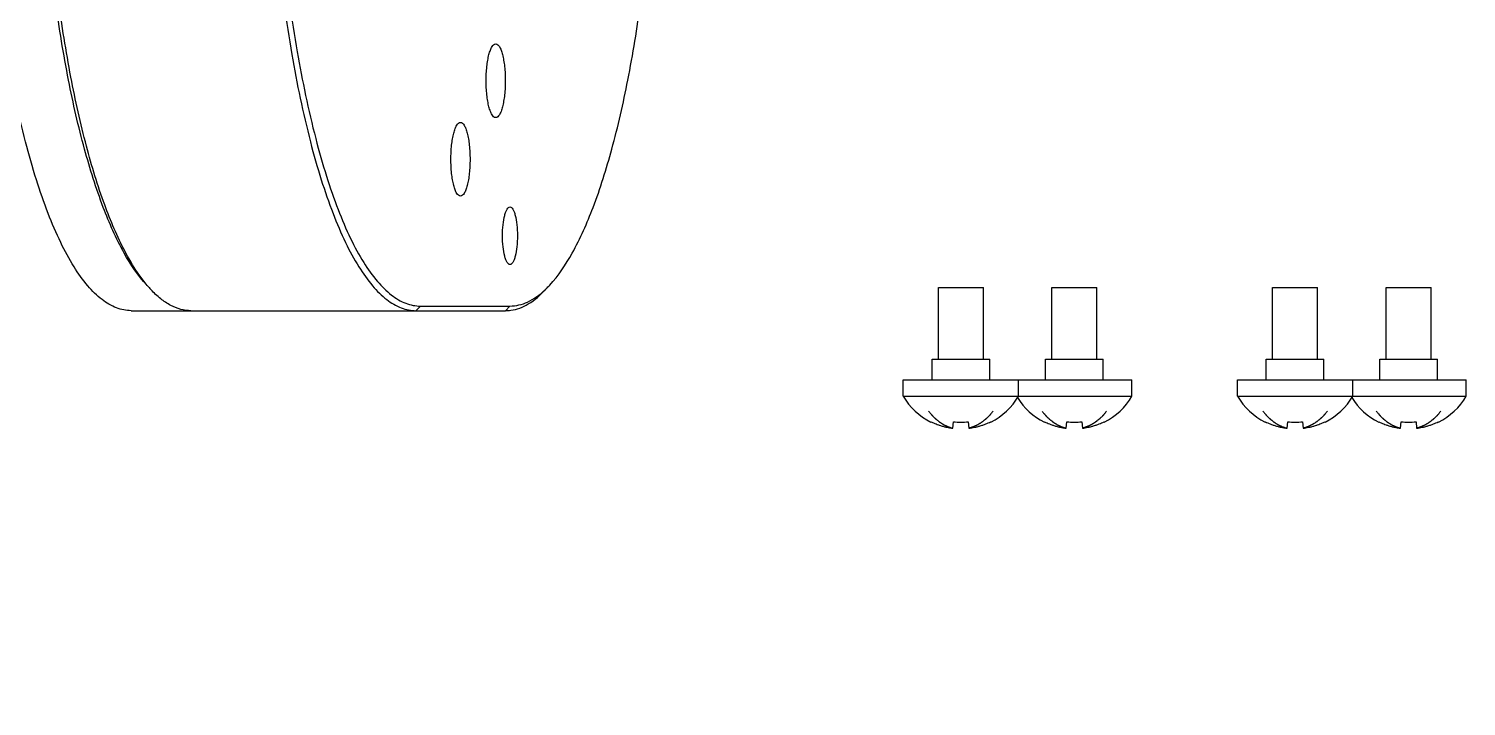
# Model space of a CAD drawing. Header units: millimetres. Extents: x 0 to 841, y 0 to 594.
# Drawn here: x 340.59 to 371.75, y 210.98 to 225.67 of the extents above; entities that cross this region are included whole.
import ezdxf

# ---------------------------------------------------------------- set-up
doc = ezdxf.new("R2010")
doc.units = ezdxf.units.MM
doc.header["$LTSCALE"] = 46.255
doc.layers.get('0').update_dxf_attribs({"linetype": 'CONTINUOUS'})
doc.layers.add('AXIS', color=7, linetype='CONTINUOUS')
doc.layers.add('COSMETIC', color=7, linetype='CONTINUOUS')
doc.styles.get("Standard").update_dxf_attribs({"font": 'txt', "width": 0.85})
doc.dimstyles.get("Standard").update_dxf_attribs({"dimtxt": 3.5, "dimasz": 3.5, "dimexe": 1.5, "dimexo": 1, "dimtad": 1, "dimtxsty": 'STANDARD', "dimcen": 0.09, "dimadec": 0, "dimazin": 0, "dimtol": 1, "dimtp": 0.01, "dimtm": 0.01, "dimtfac": 1, "dimtofl": 0, "dimtmove": 0, "dimatfit": 3, "dimfxl": 1, "dimtolj": 1, "dimarcsym": 0})

msp = doc.modelspace()

# ---------------------------------------------------------------- linework, layer by layer
at = {"color": 7, "linetype": 'CONTINUOUS'}
for p, q in [((360.31, 220.055), (361.285, 220.055)), ((360.31, 218.505), (360.31, 220.055)), ((361.285, 218.505), (361.285, 220.055)), ((362.769, 220.055), (363.744, 220.055)), ((362.769, 218.505), (362.769, 220.055)), ((363.744, 218.505), (363.744, 220.055)), ((367.554, 220.055), (368.529, 220.055)), ((367.554, 218.505), (367.554, 220.055)), ((368.529, 218.505), (368.529, 220.055)), ((370.013, 220.055), (370.988, 220.055)), ((370.013, 218.505), (370.013, 220.055)), ((370.988, 218.505), (370.988, 220.055)), ((349.083, 219.655), (348.987, 219.555)), ((349.083, 219.655), (351.025, 219.655)), ((351.025, 219.655), (350.928, 219.555)), ((344.109, 219.555), (350.928, 219.555)), ((360.172, 218.505), (361.422, 218.505)), ((360.172, 218.055), (360.172, 218.505)), ((361.422, 218.055), (361.422, 218.505)), ((362.631, 218.505), (363.881, 218.505)), ((362.631, 218.055), (362.631, 218.505)), ((363.881, 218.055), (363.881, 218.505)), ((367.417, 218.505), (368.667, 218.505)), ((367.417, 218.055), (367.417, 218.505)), ((368.667, 218.055), (368.667, 218.505)), ((369.876, 218.505), (371.126, 218.505)), ((369.876, 218.055), (369.876, 218.505)), ((371.126, 218.055), (371.126, 218.505)), ((359.547, 218.055), (364.506, 218.055)), ((359.547, 217.705), (359.547, 218.055)), ((362.047, 217.705), (362.047, 218.055)), ((364.506, 217.705), (364.506, 218.055)), ((366.792, 218.055), (371.751, 218.055)), ((366.792, 217.705), (366.792, 218.055)), ((369.292, 217.705), (369.292, 218.055)), ((371.751, 217.705), (371.751, 218.055)), ((359.547, 217.705), (364.506, 217.705)), ((366.792, 217.705), (371.751, 217.705)), ((360.151, 217.139), (360.154, 217.147)), ((360.623, 217.007), (360.637, 217.147)), ((360.958, 217.147), (360.972, 217.007)), ((361.441, 217.147), (361.444, 217.139)), ((362.61, 217.139), (362.613, 217.147)), ((363.081, 217.007), (363.095, 217.147)), ((363.417, 217.147), (363.431, 217.007)), ((363.899, 217.147), (363.903, 217.139)), ((367.395, 217.139), (367.399, 217.147)), ((367.867, 217.007), (367.881, 217.147)), ((368.203, 217.147), (368.217, 217.007)), ((368.685, 217.147), (368.688, 217.139)), ((369.854, 217.139), (369.858, 217.147)), ((370.326, 217.007), (370.34, 217.147)), ((370.662, 217.147), (370.675, 217.007)), ((371.144, 217.147), (371.147, 217.139))]:
    msp.add_line(p, q, dxfattribs=at)
for centre, radius, start, end in [((345.098, 221.737), 2.534, 220.2279, 222.9101), ((350.928, 220.4), 0.845, 270.0238, 277.8487), ((360.797, 218.432), 1.446, 210.1885, 243.3608), ((360.797, 218.432), 1.446, 296.6392, 329.8115), ((363.256, 218.432), 1.446, 211.6589, 243.3608), ((363.256, 218.432), 1.446, 296.6392, 329.8115), ((368.042, 218.432), 1.446, 210.1885, 243.3608), ((368.042, 218.432), 1.446, 296.6392, 329.8115), ((370.501, 218.432), 1.446, 211.6589, 243.3608), ((370.501, 218.432), 1.446, 296.6392, 329.8115), ((360.797, 218.447), 1.45, 243.6981, 248.2459), ((360.797, 218.447), 1.45, 248.246, 250.4228), ((360.797, 218.448), 1.451, 250.4229, 251.5332), ((360.797, 218.448), 1.451, 251.5333, 254.4592), ((360.797, 218.448), 1.452, 254.4592, 255.9343), ((360.797, 218.449), 1.452, 255.9344, 257.1503), ((360.797, 218.449), 1.452, 257.1503, 258.3933), ((360.797, 218.449), 1.452, 258.3934, 259.7704), ((360.797, 218.449), 1.452, 259.7703, 260.7531), ((360.797, 218.45), 1.453, 260.7532, 263.0911), ((360.797, 218.691), 1.552, 264.0518, 275.9482), ((360.797, 218.45), 1.453, 276.909, 279.2467), ((360.798, 218.449), 1.452, 279.2469, 281.6066), ((360.798, 218.449), 1.452, 281.6067, 282.8497), ((360.798, 218.449), 1.452, 282.8497, 284.0656), ((360.798, 218.448), 1.452, 284.0657, 285.5408), ((360.798, 218.448), 1.451, 285.5408, 286.6998), ((360.798, 218.448), 1.451, 286.6999, 288.4668), ((360.798, 218.448), 1.451, 288.4668, 289.5771), ((360.798, 218.447), 1.45, 289.5772, 291.754), ((360.798, 218.447), 1.45, 291.7541, 296.3019), ((363.255, 218.447), 1.45, 243.6981, 248.2459), ((363.256, 218.447), 1.45, 248.246, 250.4228), ((363.256, 218.448), 1.451, 250.4229, 251.5332), ((363.256, 218.448), 1.451, 251.5333, 254.4592), ((363.256, 218.448), 1.452, 254.4592, 255.9343), ((363.256, 218.449), 1.452, 255.9344, 257.1503), ((363.256, 218.449), 1.452, 257.1503, 258.3933), ((363.256, 218.449), 1.452, 258.3934, 259.7704), ((363.256, 218.449), 1.452, 259.7703, 260.7531), ((363.256, 218.45), 1.453, 260.7532, 263.0911), ((363.256, 218.691), 1.552, 264.0518, 275.9482), ((363.256, 218.45), 1.453, 276.909, 279.2467), ((363.256, 218.449), 1.452, 279.2469, 281.6066), ((363.256, 218.449), 1.452, 281.6067, 282.8497), ((363.256, 218.449), 1.452, 282.8497, 284.0656), ((363.256, 218.448), 1.452, 284.0657, 285.5408), ((363.257, 218.448), 1.451, 285.5408, 286.6998), ((363.257, 218.448), 1.451, 286.6999, 288.4668), ((363.257, 218.448), 1.451, 288.4668, 289.5771), ((363.257, 218.447), 1.45, 289.5772, 291.754), ((363.257, 218.447), 1.45, 291.7541, 296.3019), ((368.041, 218.447), 1.45, 243.6981, 248.2459), ((368.041, 218.447), 1.45, 248.246, 250.4228), ((368.041, 218.448), 1.451, 250.4229, 251.5332), ((368.042, 218.448), 1.451, 251.5333, 254.4592), ((368.042, 218.448), 1.452, 254.4592, 255.9343), ((368.042, 218.449), 1.452, 255.9344, 257.1503), ((368.042, 218.449), 1.452, 257.1503, 258.3933), ((368.042, 218.449), 1.452, 258.3934, 259.7704), ((368.042, 218.449), 1.452, 259.7703, 260.7531), ((368.042, 218.45), 1.453, 260.7532, 263.0911), ((368.042, 218.691), 1.552, 264.0518, 275.9482), ((368.042, 218.45), 1.453, 276.909, 279.2467), ((368.042, 218.449), 1.452, 279.2469, 281.6066), ((368.042, 218.449), 1.452, 281.6067, 282.8497), ((368.042, 218.449), 1.452, 282.8497, 284.0656), ((368.042, 218.448), 1.452, 284.0657, 285.5408), ((368.042, 218.448), 1.451, 285.5408, 286.6998), ((368.042, 218.448), 1.451, 286.6999, 288.4668), ((368.042, 218.448), 1.451, 288.4668, 289.5771), ((368.043, 218.447), 1.45, 289.5772, 291.754), ((368.043, 218.447), 1.45, 291.7541, 296.3019), ((370.5, 218.447), 1.45, 243.6981, 248.2459), ((370.5, 218.447), 1.45, 248.246, 250.4228), ((370.5, 218.448), 1.451, 250.4229, 251.5332), ((370.5, 218.448), 1.451, 251.5333, 254.4592), ((370.5, 218.448), 1.452, 254.4592, 255.9343), ((370.501, 218.449), 1.452, 255.9344, 257.1503), ((370.501, 218.449), 1.452, 257.1503, 258.3933), ((370.501, 218.449), 1.452, 258.3934, 259.7704), ((370.501, 218.449), 1.452, 259.7703, 260.7531), ((370.501, 218.45), 1.453, 260.7532, 263.0911), ((370.501, 218.691), 1.552, 264.0518, 275.9482), ((370.501, 218.45), 1.453, 276.909, 279.2467), ((370.501, 218.449), 1.452, 279.2469, 281.6066), ((370.501, 218.449), 1.452, 281.6067, 282.8497), ((370.501, 218.449), 1.452, 282.8497, 284.0656), ((370.501, 218.448), 1.452, 284.0657, 285.5408), ((370.501, 218.448), 1.451, 285.5408, 286.6998), ((370.501, 218.448), 1.451, 286.6999, 288.4668), ((370.501, 218.448), 1.451, 288.4668, 289.5771), ((370.501, 218.447), 1.45, 289.5772, 291.754), ((370.502, 218.447), 1.45, 291.7541, 296.3019)]:
    msp.add_arc(centre, radius, start, end, dxfattribs=at)
for points, knots in [([(348.987, 244.555), (348.879, 244.555), (348.65, 244.508), (348.328, 244.314), (348.02, 244.004), (347.724, 243.584), (347.44, 243.056), (347.171, 242.424), (346.919, 241.694), (346.595, 240.549), (346.26, 238.923), (345.97, 236.784), (345.792, 234.466), (345.731, 232.055), (345.792, 229.644), (345.97, 227.326), (346.26, 225.187), (346.595, 223.561), (346.919, 222.416), (347.171, 221.686), (347.44, 221.054), (347.724, 220.526), (348.02, 220.106), (348.328, 219.796), (348.65, 219.602), (348.879, 219.555), (348.987, 219.555)], [0, 0, 0, 0, 0.011999, 0.025458, 0.041391, 0.060354, 0.082583, 0.108122, 0.136896, 0.168748, 0.240744, 0.321856, 0.409305, 0.5, 0.590695, 0.678144, 0.759256, 0.831252, 0.863104, 0.891878, 0.917418, 0.939646, 0.958609, 0.974542, 0.988001, 1, 1, 1, 1]), ([(349.083, 244.455), (348.977, 244.455), (348.749, 244.409), (348.43, 244.215), (348.124, 243.909), (347.83, 243.492), (347.549, 242.968), (347.282, 242.341), (347.032, 241.617), (346.711, 240.481), (346.378, 238.868), (346.091, 236.746), (345.914, 234.446), (345.854, 232.055), (345.914, 229.664), (346.091, 227.364), (346.378, 225.242), (346.711, 223.629), (347.032, 222.493), (347.282, 221.769), (347.549, 221.142), (347.83, 220.618), (348.124, 220.201), (348.43, 219.895), (348.749, 219.701), (348.977, 219.655), (349.083, 219.655)], [0, 0, 0, 0, 0.011999, 0.025458, 0.041391, 0.060354, 0.082582, 0.108121, 0.136896, 0.168748, 0.240743, 0.321855, 0.409305, 0.5, 0.590695, 0.678144, 0.759257, 0.831252, 0.863104, 0.891879, 0.917418, 0.939646, 0.958609, 0.974542, 0.988001, 1, 1, 1, 1]), ([(343.152, 220.108), (342.96, 220.316), (342.6, 220.862), (342.162, 221.859), (341.768, 223.119), (341.429, 224.609), (341.155, 226.293), (340.881, 228.792), (340.75, 232.055), (340.881, 235.318), (341.155, 237.817), (341.429, 239.501), (341.768, 240.991), (342.162, 242.251), (342.6, 243.248), (342.96, 243.794), (343.152, 244.002)], [0, 0, 0, 0, 0.03441, 0.078554, 0.132223, 0.194526, 0.264151, 0.3395, 0.5, 0.6605, 0.735849, 0.805474, 0.867777, 0.921446, 0.96559, 1, 1, 1, 1]), ([(343.163, 220.101), (342.975, 220.323), (342.625, 220.89), (342.196, 221.91), (341.812, 223.181), (341.482, 224.673), (341.215, 226.349), (340.949, 228.827), (340.822, 232.055), (340.949, 235.283), (341.215, 237.761), (341.482, 239.437), (341.812, 240.929), (342.196, 242.2), (342.625, 243.22), (342.975, 243.787), (343.163, 244.009)], [0, 0, 0, 0, 0.035446, 0.08037, 0.134466, 0.196834, 0.266198, 0.34102, 0.5, 0.65898, 0.733802, 0.803166, 0.865534, 0.91963, 0.964554, 1, 1, 1, 1]), ([(351.885, 220.108), (352.077, 220.316), (352.437, 220.862), (352.875, 221.859), (353.269, 223.119), (353.608, 224.609), (353.882, 226.293), (354.156, 228.792), (354.287, 232.055), (354.156, 235.318), (353.882, 237.817), (353.608, 239.501), (353.269, 240.991), (352.875, 242.251), (352.437, 243.248), (352.077, 243.794), (351.885, 244.002)], [0, 0, 0, 0, 0.03441, 0.078554, 0.132223, 0.194526, 0.264151, 0.3395, 0.5, 0.6605, 0.735849, 0.805474, 0.867777, 0.921446, 0.96559, 1, 1, 1, 1]), ([(344.109, 219.555), (344.035, 219.555), (343.883, 219.576), (343.66, 219.666), (343.442, 219.814), (343.308, 219.941), (343.242, 220.012)], [0, 0, 0, 0, 0.219567, 0.452614, 0.710123, 1, 1, 1, 1]), ([(351.025, 219.655), (351.155, 219.655), (351.441, 219.727), (351.672, 219.902), (351.784, 220.007)], [0, 0, 0, 0, 0.460352, 1, 1, 1, 1]), ([(351.043, 219.563), (351.176, 219.581), (351.461, 219.694), (351.685, 219.894), (351.795, 220.012)], [0, 0, 0, 0, 0.454559, 1, 1, 1, 1]), ([(351.784, 220.007), (351.792, 220.015), (351.827, 220.048), (351.86, 220.082), (351.885, 220.108)], [0, 0, 0, 0, 0.244564, 1, 1, 1, 1])]:
    msp.add_open_spline(points, degree=3, knots=knots, dxfattribs=at)
at = {"layer": 'AXIS', "color": 7, "linetype": 'CONTINUOUS'}
msp.add_line((342.814, 219.555), (348.987, 219.555), dxfattribs=at)
for points, knots in [([(342.814, 219.555), (342.707, 219.555), (342.477, 219.602), (342.155, 219.796), (341.847, 220.106), (341.551, 220.526), (341.267, 221.054), (340.998, 221.686), (340.746, 222.416), (340.422, 223.561), (340.087, 225.187), (339.798, 227.326), (339.619, 229.644), (339.559, 232.055), (339.619, 234.466), (339.798, 236.784), (340.087, 238.923), (340.422, 240.549), (340.746, 241.694), (340.998, 242.424), (341.267, 243.056), (341.551, 243.584), (341.847, 244.004), (342.155, 244.314), (342.477, 244.508), (342.707, 244.555), (342.814, 244.555)], [0, 0, 0, 0, 0.012, 0.025458, 0.041393, 0.060355, 0.082583, 0.108123, 0.136897, 0.168749, 0.240745, 0.321856, 0.409305, 0.5, 0.590695, 0.678144, 0.759255, 0.831251, 0.863103, 0.891877, 0.917417, 0.939645, 0.958607, 0.974542, 0.988, 1, 1, 1, 1]), ([(350.508, 224.54), (350.508, 224.642), (350.515, 224.791), (350.541, 224.98), (350.566, 225.1), (350.597, 225.2), (350.633, 225.284), (350.682, 225.34), (350.716, 225.34)], [0, 0, 0, 0, 0.357937, 0.52092, 0.665629, 0.787424, 0.883317, 1, 1, 1, 1]), ([(350.716, 225.34), (350.749, 225.34), (350.798, 225.284), (350.834, 225.2), (350.865, 225.1), (350.89, 224.98), (350.916, 224.791), (350.923, 224.642), (350.923, 224.54)], [0, 0, 0, 0, 0.116683, 0.212576, 0.334371, 0.47908, 0.642063, 1, 1, 1, 1]), ([(350.716, 223.74), (350.682, 223.74), (350.633, 223.796), (350.597, 223.88), (350.566, 223.981), (350.541, 224.1), (350.515, 224.289), (350.508, 224.438), (350.508, 224.54)], [0, 0, 0, 0, 0.116683, 0.212576, 0.334371, 0.47908, 0.642063, 1, 1, 1, 1]), ([(350.923, 224.54), (350.923, 224.438), (350.916, 224.289), (350.89, 224.1), (350.865, 223.981), (350.834, 223.88), (350.798, 223.796), (350.749, 223.74), (350.716, 223.74)], [0, 0, 0, 0, 0.357937, 0.52092, 0.665629, 0.787424, 0.883317, 1, 1, 1, 1]), ([(349.745, 222.837), (349.745, 222.939), (349.752, 223.088), (349.777, 223.276), (349.802, 223.396), (349.833, 223.496), (349.87, 223.58), (349.919, 223.637), (349.952, 223.637)], [0, 0, 0, 0, 0.357937, 0.52092, 0.665629, 0.787424, 0.883317, 1, 1, 1, 1]), ([(349.952, 223.637), (349.985, 223.637), (350.034, 223.58), (350.071, 223.496), (350.102, 223.396), (350.126, 223.276), (350.152, 223.088), (350.159, 222.939), (350.159, 222.837)], [0, 0, 0, 0, 0.116683, 0.212576, 0.334371, 0.47908, 0.642063, 1, 1, 1, 1]), ([(349.952, 222.037), (349.919, 222.037), (349.87, 222.093), (349.833, 222.177), (349.802, 222.277), (349.777, 222.397), (349.752, 222.586), (349.745, 222.734), (349.745, 222.837)], [0, 0, 0, 0, 0.116683, 0.212576, 0.334371, 0.47908, 0.642063, 1, 1, 1, 1]), ([(350.159, 222.837), (350.159, 222.734), (350.152, 222.586), (350.126, 222.397), (350.102, 222.277), (350.071, 222.177), (350.034, 222.093), (349.985, 222.037), (349.952, 222.037)], [0, 0, 0, 0, 0.357937, 0.52092, 0.665629, 0.787424, 0.883317, 1, 1, 1, 1]), ([(350.863, 221.18), (350.863, 221.26), (350.87, 221.409), (350.897, 221.582), (350.932, 221.695), (350.96, 221.761), (350.999, 221.805), (351.025, 221.805)], [0, 0, 0, 0, 0.35802, 0.665558, 0.787381, 0.883307, 1, 1, 1, 1]), ([(351.025, 221.805), (351.051, 221.805), (351.089, 221.761), (351.118, 221.695), (351.152, 221.582), (351.179, 221.409), (351.186, 221.26), (351.186, 221.18)], [0, 0, 0, 0, 0.116693, 0.212619, 0.334442, 0.64198, 1, 1, 1, 1]), ([(351.025, 220.555), (350.999, 220.555), (350.96, 220.599), (350.932, 220.665), (350.897, 220.778), (350.87, 220.951), (350.863, 221.1), (350.863, 221.18)], [0, 0, 0, 0, 0.116693, 0.212619, 0.334442, 0.64198, 1, 1, 1, 1]), ([(351.186, 221.18), (351.186, 221.1), (351.179, 220.951), (351.152, 220.778), (351.118, 220.665), (351.089, 220.599), (351.051, 220.555), (351.025, 220.555)], [0, 0, 0, 0, 0.35802, 0.665558, 0.787381, 0.883307, 1, 1, 1, 1])]:
    msp.add_open_spline(points, degree=3, knots=knots, dxfattribs=at)
at = {"layer": 'COSMETIC', "color": 7, "linetype": 'CONTINUOUS'}
for points in [[(360.097, 217.378), (360.107, 217.367), (360.12, 217.35), (360.136, 217.331), (360.146, 217.32), (360.152, 217.312), (360.159, 217.303), (360.164, 217.297), (360.168, 217.293), (360.17, 217.291), (360.171, 217.289), (360.174, 217.286), (360.177, 217.283), (360.182, 217.278), (360.189, 217.272), (360.199, 217.262), (360.212, 217.249), (360.224, 217.236), (360.235, 217.226), (360.241, 217.22), (360.246, 217.215), (360.249, 217.212), (360.252, 217.209), (360.253, 217.208), (360.254, 217.207), (360.256, 217.206), (360.26, 217.203), (360.266, 217.198), (360.274, 217.191), (360.282, 217.185), (360.293, 217.176), (360.304, 217.167), (360.315, 217.159), (360.322, 217.153), (360.327, 217.149), (360.331, 217.146), (360.335, 217.143), (360.338, 217.141), (360.34, 217.139), (360.342, 217.138), (360.345, 217.136), (360.348, 217.134), (360.352, 217.131), (360.358, 217.128), (360.365, 217.123), (360.377, 217.116), (360.388, 217.109), (360.4, 217.102), (360.408, 217.096), (360.417, 217.091), (360.423, 217.087), (360.427, 217.084), (360.429, 217.083), (360.431, 217.082), (360.432, 217.082), (360.435, 217.08), (360.438, 217.079), (360.444, 217.076), (360.451, 217.073), (360.462, 217.067), (360.477, 217.061), (360.491, 217.054), (360.502, 217.049), (360.51, 217.045), (360.515, 217.043), (360.519, 217.041), (360.521, 217.04), (360.523, 217.039), (360.524, 217.039), (360.526, 217.038), (360.531, 217.037), (360.538, 217.034), (360.548, 217.031), (360.557, 217.028), (360.569, 217.024), (360.591, 217.017), (360.61, 217.011), (360.623, 217.007)], [(361.497, 217.378), (361.488, 217.367), (361.475, 217.35), (361.459, 217.331), (361.449, 217.32), (361.443, 217.312), (361.436, 217.303), (361.431, 217.297), (361.427, 217.293), (361.425, 217.291), (361.424, 217.289), (361.421, 217.286), (361.418, 217.283), (361.413, 217.278), (361.406, 217.272), (361.396, 217.262), (361.383, 217.249), (361.371, 217.236), (361.36, 217.226), (361.354, 217.22), (361.349, 217.215), (361.346, 217.212), (361.343, 217.209), (361.342, 217.208), (361.341, 217.207), (361.339, 217.206), (361.335, 217.203), (361.329, 217.198), (361.321, 217.191), (361.312, 217.185), (361.302, 217.176), (361.291, 217.167), (361.28, 217.159), (361.273, 217.153), (361.268, 217.149), (361.264, 217.146), (361.26, 217.143), (361.257, 217.141), (361.255, 217.139), (361.253, 217.138), (361.25, 217.136), (361.247, 217.134), (361.242, 217.131), (361.237, 217.128), (361.23, 217.123), (361.218, 217.116), (361.207, 217.109), (361.195, 217.102), (361.187, 217.096), (361.178, 217.091), (361.172, 217.087), (361.168, 217.084), (361.166, 217.083), (361.164, 217.082), (361.163, 217.082), (361.16, 217.08), (361.157, 217.079), (361.151, 217.076), (361.144, 217.073), (361.133, 217.067), (361.118, 217.061), (361.104, 217.054), (361.092, 217.049), (361.085, 217.045), (361.08, 217.043), (361.076, 217.041), (361.074, 217.04), (361.072, 217.039), (361.071, 217.039), (361.069, 217.038), (361.064, 217.037), (361.057, 217.034), (361.047, 217.031), (361.038, 217.028), (361.025, 217.024), (361.004, 217.017), (360.985, 217.011), (360.972, 217.007)], [(362.556, 217.378), (362.565, 217.367), (362.579, 217.35), (362.595, 217.331), (362.604, 217.32), (362.611, 217.312), (362.618, 217.303), (362.623, 217.297), (362.627, 217.293), (362.628, 217.291), (362.63, 217.289), (362.633, 217.286), (362.636, 217.283), (362.641, 217.278), (362.647, 217.272), (362.658, 217.262), (362.67, 217.249), (362.683, 217.236), (362.693, 217.226), (362.7, 217.22), (362.705, 217.215), (362.708, 217.212), (362.71, 217.209), (362.712, 217.208), (362.713, 217.207), (362.715, 217.206), (362.719, 217.203), (362.725, 217.198), (362.733, 217.191), (362.741, 217.185), (362.752, 217.176), (362.763, 217.167), (362.774, 217.159), (362.781, 217.153), (362.786, 217.149), (362.79, 217.146), (362.794, 217.143), (362.796, 217.141), (362.798, 217.139), (362.801, 217.138), (362.803, 217.136), (362.807, 217.134), (362.811, 217.131), (362.817, 217.128), (362.824, 217.123), (362.836, 217.116), (362.847, 217.109), (362.858, 217.102), (362.867, 217.096), (362.876, 217.091), (362.882, 217.087), (362.886, 217.084), (362.888, 217.083), (362.889, 217.082), (362.891, 217.082), (362.893, 217.08), (362.897, 217.079), (362.903, 217.076), (362.91, 217.073), (362.921, 217.067), (362.936, 217.061), (362.95, 217.054), (362.961, 217.049), (362.968, 217.045), (362.974, 217.043), (362.978, 217.041), (362.98, 217.04), (362.982, 217.039), (362.983, 217.039), (362.985, 217.038), (362.99, 217.037), (362.997, 217.034), (363.006, 217.031), (363.016, 217.028), (363.028, 217.024), (363.05, 217.017), (363.069, 217.011), (363.081, 217.007)], [(363.956, 217.378), (363.947, 217.367), (363.933, 217.35), (363.917, 217.331), (363.908, 217.32), (363.901, 217.312), (363.894, 217.303), (363.889, 217.297), (363.886, 217.293), (363.884, 217.291), (363.882, 217.289), (363.88, 217.286), (363.877, 217.283), (363.871, 217.278), (363.865, 217.272), (363.855, 217.262), (363.842, 217.249), (363.829, 217.236), (363.819, 217.226), (363.813, 217.22), (363.808, 217.215), (363.804, 217.212), (363.802, 217.209), (363.801, 217.208), (363.799, 217.207), (363.798, 217.206), (363.794, 217.203), (363.788, 217.198), (363.779, 217.191), (363.771, 217.185), (363.76, 217.176), (363.749, 217.167), (363.739, 217.159), (363.732, 217.153), (363.726, 217.149), (363.722, 217.146), (363.719, 217.143), (363.716, 217.141), (363.714, 217.139), (363.712, 217.138), (363.709, 217.136), (363.706, 217.134), (363.701, 217.131), (363.696, 217.128), (363.688, 217.123), (363.677, 217.116), (363.666, 217.109), (363.654, 217.102), (363.646, 217.096), (363.637, 217.091), (363.631, 217.087), (363.626, 217.084), (363.625, 217.083), (363.623, 217.082), (363.622, 217.082), (363.619, 217.08), (363.616, 217.079), (363.61, 217.076), (363.603, 217.073), (363.591, 217.067), (363.577, 217.061), (363.563, 217.054), (363.551, 217.049), (363.544, 217.045), (363.538, 217.043), (363.535, 217.041), (363.532, 217.04), (363.531, 217.039), (363.529, 217.039), (363.527, 217.038), (363.523, 217.037), (363.516, 217.034), (363.506, 217.031), (363.497, 217.028), (363.484, 217.024), (363.462, 217.017), (363.444, 217.011), (363.431, 217.007)], [(367.342, 217.378), (367.351, 217.367), (367.365, 217.35), (367.381, 217.331), (367.39, 217.32), (367.397, 217.312), (367.404, 217.303), (367.409, 217.297), (367.412, 217.293), (367.414, 217.291), (367.416, 217.289), (367.418, 217.286), (367.422, 217.283), (367.427, 217.278), (367.433, 217.272), (367.443, 217.262), (367.456, 217.249), (367.469, 217.236), (367.479, 217.226), (367.486, 217.22), (367.491, 217.215), (367.494, 217.212), (367.496, 217.209), (367.497, 217.208), (367.499, 217.207), (367.5, 217.206), (367.505, 217.203), (367.511, 217.198), (367.519, 217.191), (367.527, 217.185), (367.538, 217.176), (367.549, 217.167), (367.56, 217.159), (367.566, 217.153), (367.572, 217.149), (367.576, 217.146), (367.579, 217.143), (367.582, 217.141), (367.584, 217.139), (367.586, 217.138), (367.589, 217.136), (367.593, 217.134), (367.597, 217.131), (367.603, 217.128), (367.61, 217.123), (367.621, 217.116), (367.633, 217.109), (367.644, 217.102), (367.653, 217.096), (367.661, 217.091), (367.668, 217.087), (367.672, 217.084), (367.674, 217.083), (367.675, 217.082), (367.677, 217.082), (367.679, 217.08), (367.683, 217.079), (367.688, 217.076), (367.695, 217.073), (367.707, 217.067), (367.721, 217.061), (367.735, 217.054), (367.747, 217.049), (367.754, 217.045), (367.76, 217.043), (367.763, 217.041), (367.766, 217.04), (367.767, 217.039), (367.769, 217.039), (367.771, 217.038), (367.776, 217.037), (367.783, 217.034), (367.792, 217.031), (367.801, 217.028), (367.814, 217.024), (367.836, 217.017), (367.855, 217.011), (367.867, 217.007)], [(368.742, 217.378), (368.733, 217.367), (368.719, 217.35), (368.703, 217.331), (368.694, 217.32), (368.687, 217.312), (368.68, 217.303), (368.675, 217.297), (368.672, 217.293), (368.67, 217.291), (368.668, 217.289), (368.665, 217.286), (368.662, 217.283), (368.657, 217.278), (368.651, 217.272), (368.641, 217.262), (368.628, 217.249), (368.615, 217.236), (368.605, 217.226), (368.598, 217.22), (368.593, 217.215), (368.59, 217.212), (368.588, 217.209), (368.587, 217.208), (368.585, 217.207), (368.583, 217.206), (368.579, 217.203), (368.573, 217.198), (368.565, 217.191), (368.557, 217.185), (368.546, 217.176), (368.535, 217.167), (368.524, 217.159), (368.517, 217.153), (368.512, 217.149), (368.508, 217.146), (368.505, 217.143), (368.502, 217.141), (368.5, 217.139), (368.498, 217.138), (368.495, 217.136), (368.491, 217.134), (368.487, 217.131), (368.481, 217.128), (368.474, 217.123), (368.463, 217.116), (368.451, 217.109), (368.44, 217.102), (368.431, 217.096), (368.423, 217.091), (368.416, 217.087), (368.412, 217.084), (368.41, 217.083), (368.409, 217.082), (368.407, 217.082), (368.405, 217.08), (368.401, 217.079), (368.396, 217.076), (368.388, 217.073), (368.377, 217.067), (368.363, 217.061), (368.348, 217.054), (368.337, 217.049), (368.33, 217.045), (368.324, 217.043), (368.32, 217.041), (368.318, 217.04), (368.317, 217.039), (368.315, 217.039), (368.313, 217.038), (368.308, 217.037), (368.301, 217.034), (368.292, 217.031), (368.282, 217.028), (368.27, 217.024), (368.248, 217.017), (368.229, 217.011), (368.217, 217.007)], [(369.801, 217.378), (369.81, 217.367), (369.824, 217.35), (369.84, 217.331), (369.849, 217.32), (369.856, 217.312), (369.863, 217.303), (369.868, 217.297), (369.871, 217.293), (369.873, 217.291), (369.875, 217.289), (369.877, 217.286), (369.88, 217.283), (369.885, 217.278), (369.892, 217.272), (369.902, 217.262), (369.915, 217.249), (369.928, 217.236), (369.938, 217.226), (369.944, 217.22), (369.949, 217.215), (369.953, 217.212), (369.955, 217.209), (369.956, 217.208), (369.958, 217.207), (369.959, 217.206), (369.963, 217.203), (369.969, 217.198), (369.978, 217.191), (369.986, 217.185), (369.997, 217.176), (370.007, 217.167), (370.018, 217.159), (370.025, 217.153), (370.031, 217.149), (370.035, 217.146), (370.038, 217.143), (370.041, 217.141), (370.043, 217.139), (370.045, 217.138), (370.048, 217.136), (370.051, 217.134), (370.056, 217.131), (370.061, 217.128), (370.069, 217.123), (370.08, 217.116), (370.091, 217.109), (370.103, 217.102), (370.111, 217.096), (370.12, 217.091), (370.126, 217.087), (370.131, 217.084), (370.132, 217.083), (370.134, 217.082), (370.135, 217.082), (370.138, 217.08), (370.141, 217.079), (370.147, 217.076), (370.154, 217.073), (370.166, 217.067), (370.18, 217.061), (370.194, 217.054), (370.206, 217.049), (370.213, 217.045), (370.219, 217.043), (370.222, 217.041), (370.225, 217.04), (370.226, 217.039), (370.228, 217.039), (370.23, 217.038), (370.234, 217.037), (370.241, 217.034), (370.251, 217.031), (370.26, 217.028), (370.273, 217.024), (370.295, 217.017), (370.313, 217.011), (370.326, 217.007)], [(371.201, 217.378), (371.192, 217.367), (371.178, 217.35), (371.162, 217.331), (371.153, 217.32), (371.146, 217.312), (371.139, 217.303), (371.134, 217.297), (371.13, 217.293), (371.129, 217.291), (371.127, 217.289), (371.124, 217.286), (371.121, 217.283), (371.116, 217.278), (371.11, 217.272), (371.099, 217.262), (371.087, 217.249), (371.074, 217.236), (371.064, 217.226), (371.057, 217.22), (371.052, 217.215), (371.049, 217.212), (371.047, 217.209), (371.045, 217.208), (371.044, 217.207), (371.042, 217.206), (371.038, 217.203), (371.032, 217.198), (371.024, 217.191), (371.016, 217.185), (371.005, 217.176), (370.994, 217.167), (370.983, 217.159), (370.976, 217.153), (370.971, 217.149), (370.967, 217.146), (370.963, 217.143), (370.961, 217.141), (370.959, 217.139), (370.956, 217.138), (370.954, 217.136), (370.95, 217.134), (370.946, 217.131), (370.94, 217.128), (370.933, 217.123), (370.921, 217.116), (370.91, 217.109), (370.899, 217.102), (370.89, 217.096), (370.881, 217.091), (370.875, 217.087), (370.871, 217.084), (370.869, 217.083), (370.868, 217.082), (370.866, 217.082), (370.864, 217.08), (370.86, 217.079), (370.854, 217.076), (370.847, 217.073), (370.836, 217.067), (370.821, 217.061), (370.807, 217.054), (370.796, 217.049), (370.789, 217.045), (370.783, 217.043), (370.779, 217.041), (370.777, 217.04), (370.775, 217.039), (370.774, 217.039), (370.772, 217.038), (370.767, 217.037), (370.76, 217.034), (370.751, 217.031), (370.741, 217.028), (370.729, 217.024), (370.707, 217.017), (370.688, 217.011), (370.675, 217.007)]]:
    msp.add_open_spline(points, degree=3, knots=[0, 0, 0, 0, 0.0625, 0.09375, 0.109375, 0.125, 0.140625, 0.15625, 0.160156, 0.164062, 0.167969, 0.171875, 0.179688, 0.1875, 0.203125, 0.21875, 0.25, 0.28125, 0.296875, 0.3125, 0.320312, 0.328125, 0.332031, 0.333984, 0.335938, 0.339844, 0.34375, 0.359375, 0.375, 0.390625, 0.40625, 0.4375, 0.453125, 0.46875, 0.476562, 0.484375, 0.492188, 0.496094, 0.5, 0.503906, 0.507812, 0.515625, 0.523438, 0.53125, 0.546875, 0.5625, 0.59375, 0.609375, 0.625, 0.640625, 0.65625, 0.660156, 0.664062, 0.666016, 0.667969, 0.671875, 0.679688, 0.6875, 0.703125, 0.71875, 0.75, 0.78125, 0.796875, 0.8125, 0.820312, 0.828125, 0.832031, 0.833984, 0.835938, 0.839844, 0.84375, 0.859375, 0.875, 0.890625, 0.90625, 0.9375, 1, 1, 1, 1], dxfattribs=at)

# ---------------------------------------------------------------- leaders
at = {"color": 2, "linetype": 'CONTINUOUS'}
msp.add_leader([(317.401, 232.466), (336.026, 180.913), (343.189, 180.913)], dimstyle='STANDARD', override={"dimtad": 0, "dimldrblk": 'DOT'}, dxfattribs=at)

doc.saveas('drawing.dxf')
